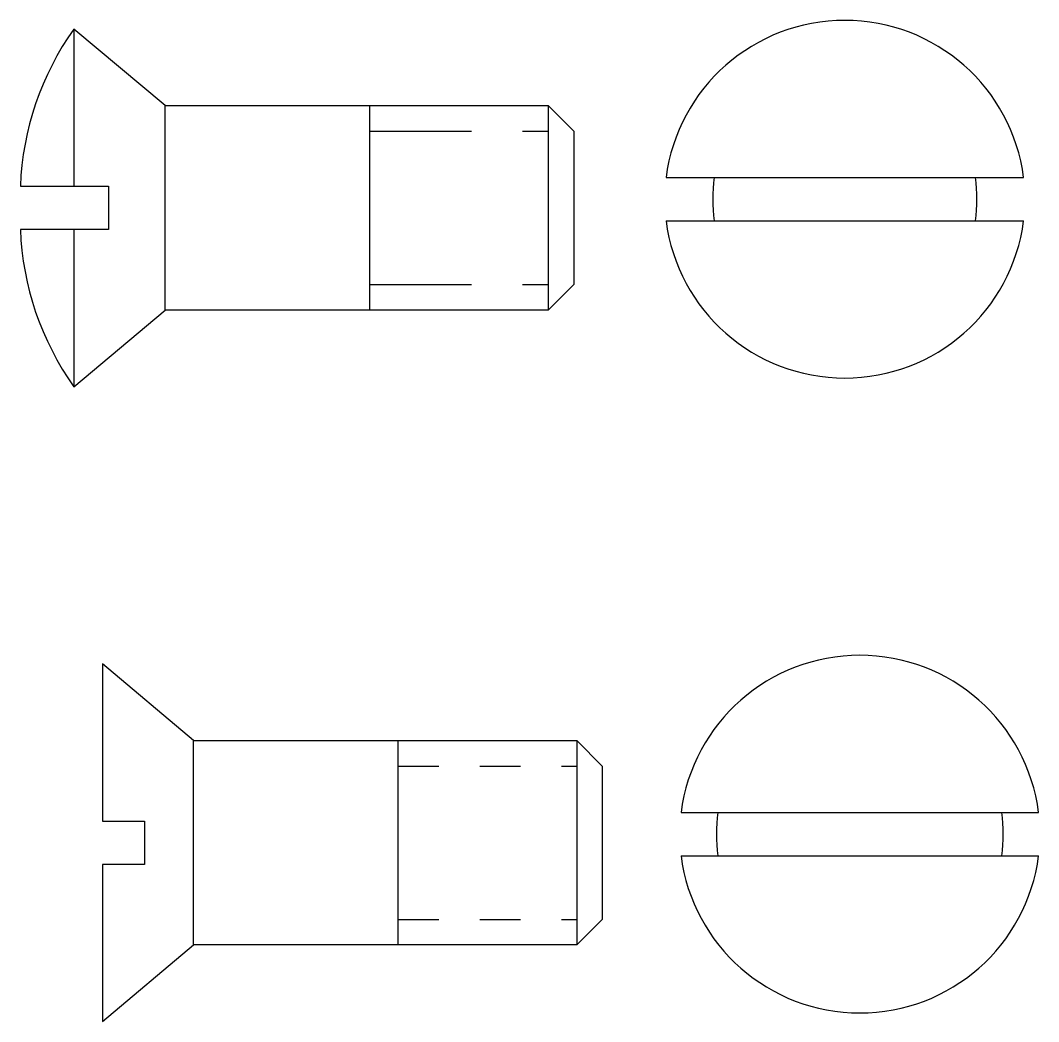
# Model space of a CAD drawing. Header units: millimetres. Extents: x 223.51 to 226.01, y 177.51 to 179.96.
import ezdxf

# ---------------------------------------------------------------- set-up
doc = ezdxf.new("R2010")
doc.units = ezdxf.units.MM
doc.linetypes.add('DOTS', pattern=[0.1, 0.05, -0.05])
doc.linetypes.add('HIDDEN', pattern=[0.375, 0.25, -0.125])

# ---------------------------------------------------------------- blocks, each defined once
blk = doc.blocks.new('Slotted Oval Screw ½ in. -side')
for p, q in [((0.223, 0.25), (0, 0.4375)), ((0, 0.4375), (0, 0.05301)), ((0.223, -0.25), (0.223, 0.25)), ((0.223, 0.25), (1.1605, 0.25)), ((0.723, 0.25), (0.723, -0.25)), ((1.1605, 0.25), (1.223, 0.1875)), ((1.1605, 0.25), (1.1605, -0.25)), ((1.223, 0.1875), (1.223, -0.1875)), ((-0.131, 0.05301), (0.085, 0.05301)), ((0.085, 0.05301), (0.085, -0.05301)), ((0.085, -0.05301), (-0.131, -0.05301)), ((0, -0.05301), (0, -0.4375)), ((1.223, -0.1875), (1.1605, -0.25)), ((0, -0.4375), (0.223, -0.25)), ((1.1605, -0.25), (0.223, -0.25))]:
    blk.add_line(p, q)
at = {"linetype": 'HIDDEN'}
for p, q in [((0.723, 0.1875), (1.1605, 0.1875)), ((0.723, -0.1875), (1.1605, -0.1875))]:
    blk.add_line(p, q, dxfattribs=at)
for centre, radius, start, end in [((0.57834, 0.02589), 0.70986, 144.5603, 177.8108), ((0.57833, -0.0259), 0.70985, 182.1891, 215.44)]:
    blk.add_arc(centre, radius, start, end)
blk = doc.blocks.new('Slotted Oval Screw ½ in. -top')
for p, q in [((-0.4375, 0.05665), (0.4375, 0.05665)), ((-0.4375, -0.04935), (0.4375, -0.04935))]:
    blk.add_line(p, q)
for centre, radius, start, end in [((0, 0), 0.44115, 7.3782, 172.6218), ((0.11734, 0.00365), 0.44044, 173.0886, 186.9117), ((-0.11733, 0.00365), 0.44044, 353.0884, 6.91134), ((0, 0.0073), 0.44115, 187.3784, 352.6216)]:
    blk.add_arc(centre, radius, start, end)
blk = doc.blocks.new('Slotted Flathead Screw ½ in. -side')
for p, q in [((0.223, 0.25), (0, 0.4375)), ((0, 0.4375), (0, 0.05301)), ((0.223, -0.25), (0.223, 0.25)), ((0.223, 0.25), (1.1605, 0.25)), ((0.723, 0.25), (0.723, -0.25)), ((1.1605, 0.25), (1.223, 0.1875)), ((1.1605, 0.25), (1.1605, -0.25)), ((1.223, 0.1875), (1.223, -0.1875)), ((0, 0.05301), (0.103, 0.05301)), ((0.103, 0.05301), (0.103, -0.05301)), ((0.103, -0.05301), (0, -0.05301)), ((0, -0.05301), (0, -0.4375)), ((1.223, -0.1875), (1.1605, -0.25)), ((0, -0.4375), (0.223, -0.25)), ((1.1605, -0.25), (0.223, -0.25))]:
    blk.add_line(p, q)
at = {"linetype": 'DOTS'}
for p, q in [((0.723, 0.1875), (1.1605, 0.1875)), ((0.723, -0.1875), (1.1605, -0.1875))]:
    blk.add_line(p, q, dxfattribs=at)
blk = doc.blocks.new('Slotted Flathead Screw ½ in. -top')
for p, q in [((-0.4375, 0.05664), (0.4375, 0.05664)), ((-0.4375, -0.04935), (0.4375, -0.04935))]:
    blk.add_line(p, q)
for centre, radius, start, end in [((0, 0), 0.44115, 7.37734, 172.6227), ((0.05205, 0.00365), 0.40295, 172.4429, 187.5571), ((-0.05204, 0.00365), 0.40294, 352.4427, 7.55731), ((0, 0.0073), 0.44115, 187.3775, 352.6225)]:
    blk.add_arc(centre, radius, start, end)

msp = doc.modelspace()

# ---------------------------------------------------------------- block references
for name, p in [('Slotted Oval Screw ½ in. -top', (225.5313, 179.5146)), ('Slotted Oval Screw ½ in. -side', (223.645, 179.4971)), ('Slotted Flathead Screw ½ in. -top', (225.568, 177.9614)), ('Slotted Flathead Screw ½ in. -side', (223.7149, 177.9439))]:
    msp.add_blockref(name, p)

doc.saveas('drawing.dxf')
